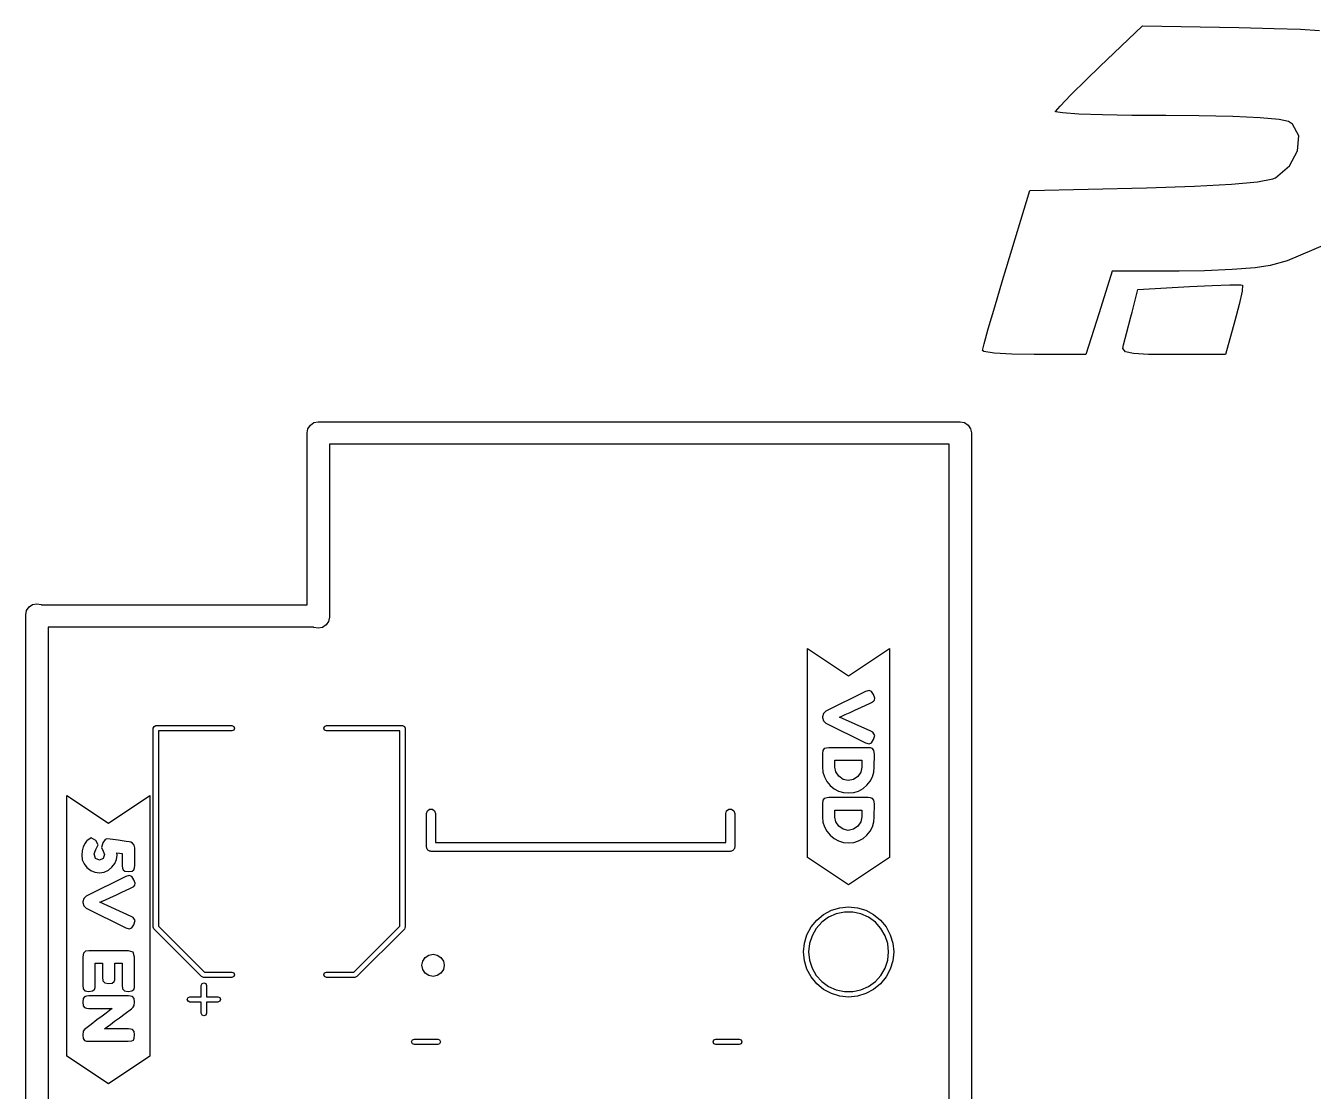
# Model space of a CAD drawing. Extents: x 76 to 221, y -129 to -40.
# Drawn here: x 81.22 to 110.05, y -64.37 to -40.5 of the extents above; entities that cross this region are included whole.
import ezdxf

# ---------------------------------------------------------------- set-up
doc = ezdxf.new("R2010")
doc.units = 0
doc.layers.add('BLACK', color=7, linetype='CONTINUOUS')

msp = doc.modelspace()

# ---------------------------------------------------------------- linework, layer by layer
at = {"layer": 'BLACK', "linetype": 'CONTINUOUS'}
for p, q in [((105.278, -41.4168), (106.232, -40.5037)), ((106.232, -40.5037), (108.391, -40.5452)), ((108.391, -40.5452), (109.182, -40.5625)), ((109.182, -40.5625), (109.767, -40.5831)), ((109.767, -40.5831), (110.192, -40.6126)), ((104.974, -41.7106), (105.278, -41.4168)), ((104.629, -42.0526), (104.974, -41.7106)), ((104.385, -42.3035), (104.629, -42.0526)), ((104.283, -42.4234), (104.385, -42.3035)), ((104.286, -42.43), (104.283, -42.4234)), ((104.442, -42.4576), (104.286, -42.43)), ((104.803, -42.4814), (104.442, -42.4576)), ((105.333, -42.5002), (104.803, -42.4814)), ((105.994, -42.5124), (105.333, -42.5002)), ((106.75, -42.5168), (105.994, -42.5124)), ((107.49, -42.5214), (106.75, -42.5168)), ((108.255, -42.5379), (107.49, -42.5214)), ((108.866, -42.5651), (108.255, -42.5379)), ((109.292, -42.6016), (108.866, -42.5651)), ((109.5, -42.6457), (109.292, -42.6016)), ((109.588, -42.7075), (109.5, -42.6457)), ((109.728, -42.9728), (109.588, -42.7075)), ((109.7, -43.308), (109.728, -42.9728)), ((109.522, -43.6439), (109.7, -43.308)), ((109.209, -43.9108), (109.522, -43.6439)), ((106.322, -44.1316), (107.394, -44.0966)), ((107.394, -44.0966), (108.223, -44.0521)), ((108.223, -44.0521), (108.809, -43.9984)), ((108.809, -43.9984), (109.148, -43.9355)), ((109.148, -43.9355), (109.209, -43.9108)), ((103.18, -45.9409), (103.712, -44.1977)), ((103.712, -44.1977), (106.322, -44.1316)), ((110.365, -45.3922), (109.474, -45.7709)), ((109.474, -45.7709), (109.092, -45.8738)), ((103.099, -46.2104), (103.18, -45.9409)), ((105.551, -46.0032), (105.258, -46.937)), ((107.054, -46.0001), (105.551, -46.0032)), ((107.62, -45.9911), (107.054, -46.0001)), ((108.237, -45.964), (107.62, -45.9911)), ((108.752, -45.9234), (108.237, -45.964)), ((109.092, -45.8738), (108.752, -45.9234)), ((102.921, -46.8029), (103.099, -46.2104)), ((105.998, -46.9232), (106.13, -46.4112)), ((106.13, -46.4112), (107.282, -46.3444)), ((107.282, -46.3444), (107.788, -46.3191)), ((107.788, -46.3191), (108.19, -46.3068)), ((108.19, -46.3068), (108.431, -46.3088)), ((108.431, -46.3088), (108.474, -46.316)), ((108.474, -46.316), (108.464, -46.4458)), ((108.464, -46.4458), (108.398, -46.7467)), ((102.778, -47.2914), (102.921, -46.8029)), ((105.258, -46.937), (104.965, -47.8709)), ((105.971, -47.0276), (105.998, -46.9232)), ((108.398, -46.7467), (108.302, -47.1126)), ((105.873, -47.3961), (105.971, -47.0276)), ((108.302, -47.1126), (108.089, -47.8709)), ((102.682, -47.6311), (102.778, -47.2914)), ((105.803, -47.653), (105.873, -47.3961)), ((102.646, -47.7775), (102.682, -47.6311)), ((102.681, -47.8006), (102.646, -47.7775)), ((102.909, -47.8367), (102.681, -47.8006)), ((103.302, -47.8616), (102.909, -47.8367)), ((105.791, -47.7365), (105.803, -47.653)), ((105.849, -47.8079), (105.791, -47.7365)), ((106.027, -47.8485), (105.849, -47.8079)), ((106.367, -47.8667), (106.027, -47.8485)), ((103.804, -47.8709), (103.302, -47.8616)), ((104.965, -47.8709), (103.804, -47.8709)), ((106.914, -47.8709), (106.367, -47.8667)), ((108.089, -47.8709), (106.914, -47.8709)), ((87.525, -49.625), (87.544, -49.5293)), ((87.544, -49.5293), (87.5982, -49.4482)), ((87.5982, -49.4482), (87.6793, -49.394)), ((87.6793, -49.394), (87.775, -49.375)), ((87.775, -49.375), (102.15, -49.375)), ((102.15, -49.375), (102.246, -49.394)), ((102.246, -49.394), (102.327, -49.4482)), ((102.327, -49.4482), (102.381, -49.5293)), ((102.381, -49.5293), (102.4, -49.625)), ((87.5275, -49.6375), (87.525, -49.625)), ((87.525, -49.65), (87.5275, -49.6375)), ((87.525, -53.475), (87.525, -49.65)), ((88.025, -49.875), (88.025, -53.75)), ((101.9, -49.875), (88.025, -49.875)), ((101.9, -67.65), (101.9, -49.875)), ((102.4, -49.625), (102.4, -69.6)), ((81.225, -53.7), (81.244, -53.6043)), ((81.244, -53.6043), (81.2982, -53.5232)), ((81.2982, -53.5232), (81.3793, -53.469)), ((81.3793, -53.469), (81.475, -53.45)), ((81.475, -53.45), (81.5707, -53.469)), ((81.5707, -53.469), (81.5796, -53.475)), ((81.5796, -53.475), (87.525, -53.475)), ((81.225, -119.125), (81.225, -53.7)), ((88.006, -53.8457), (87.9518, -53.9268)), ((88.025, -53.75), (88.006, -53.8457)), ((87.6704, -53.975), (81.725, -53.975)), ((81.725, -53.975), (81.725, -100.2)), ((87.6793, -53.981), (87.6704, -53.975)), ((87.775, -54), (87.6793, -53.981)), ((87.8707, -53.981), (87.775, -54)), ((87.9518, -53.9268), (87.8707, -53.981)), ((98.7335, -55.0619), (98.7335, -54.4509)), ((98.7335, -54.4509), (99.65, -55.0619)), ((99.65, -55.0619), (100.567, -54.4509)), ((100.567, -54.4509), (100.567, -55.0619)), ((98.7335, -55.3926), (98.7335, -55.0619)), ((100.567, -55.0619), (100.567, -55.3926)), ((98.7335, -55.9991), (98.7335, -55.3926)), ((100.031, -55.4165), (99.142, -55.8546)), ((100.107, -55.3926), (100.031, -55.4165)), ((100.16, -55.4161), (100.107, -55.3926)), ((100.209, -55.4863), (100.16, -55.4161)), ((100.165, -55.6617), (100.207, -55.6355)), ((100.207, -55.6355), (100.229, -55.6085)), ((100.236, -55.5665), (100.209, -55.4863)), ((100.229, -55.6085), (100.236, -55.5665)), ((100.567, -55.3926), (100.567, -58.8074)), ((99.0856, -55.9078), (99.0642, -55.9832)), ((99.142, -55.8546), (99.0856, -55.9078)), ((99.5714, -55.9348), (99.6835, -55.8832)), ((99.6835, -55.8832), (99.8024, -55.8284)), ((99.8024, -55.8284), (99.9213, -55.7738)), ((99.9213, -55.7738), (100.033, -55.7228)), ((100.033, -55.7228), (100.121, -55.683)), ((100.121, -55.683), (100.165, -55.6617)), ((84.08, -56.24), (84.0976, -56.1976)), ((84.0976, -56.1976), (84.14, -56.18)), ((84.14, -56.18), (85.84, -56.18)), ((85.84, -56.18), (85.8824, -56.1976)), ((85.8824, -56.1976), (85.9, -56.24)), ((87.9, -56.24), (87.9176, -56.1976)), ((87.9176, -56.1976), (87.96, -56.18)), ((87.96, -56.18), (89.66, -56.18)), ((89.66, -56.18), (89.7024, -56.1976)), ((89.7024, -56.1976), (89.72, -56.24)), ((98.7335, -57.1056), (98.7335, -55.9991)), ((99.0642, -55.9832), (99.0642, -55.9991)), ((99.0642, -55.9991), (99.0856, -56.0729)), ((99.0856, -56.0729), (99.142, -56.1261)), ((99.142, -56.1261), (100.031, -56.5642)), ((99.45, -55.9911), (99.4867, -55.9739)), ((100.145, -56.3086), (99.45, -55.9911)), ((99.4867, -55.9739), (99.5714, -55.9348)), ((84.08, -60.6956), (84.08, -56.24)), ((85.84, -56.3), (84.2, -56.3)), ((84.2, -56.3), (84.2, -60.6707)), ((85.8824, -56.2824), (85.84, -56.3)), ((85.9, -56.24), (85.8824, -56.2824)), ((87.9176, -56.2824), (87.9, -56.24)), ((87.96, -56.3), (87.9176, -56.2824)), ((89.6, -56.3), (87.96, -56.3)), ((89.6, -60.6707), (89.6, -56.3)), ((89.72, -56.24), (89.72, -60.6956)), ((100.193, -56.3309), (100.145, -56.3086)), ((100.16, -56.5646), (100.209, -56.4944)), ((100.236, -56.4007), (100.193, -56.3309)), ((100.209, -56.4944), (100.236, -56.4007)), ((99.0741, -56.7365), (99.0642, -56.815)), ((99.1039, -56.6944), (99.0741, -56.7365)), ((99.2055, -56.6753), (99.1039, -56.6944)), ((100.088, -56.6753), (99.2055, -56.6753)), ((100.031, -56.5642), (100.107, -56.588)), ((100.144, -56.6777), (100.088, -56.6753)), ((100.107, -56.588), (100.16, -56.5646)), ((100.185, -56.6928), (100.144, -56.6777)), ((100.217, -56.7349), (100.185, -56.6928)), ((100.228, -56.8166), (100.217, -56.7349)), ((99.0642, -56.815), (99.0642, -57.1056)), ((99.3452, -57.1103), (99.3452, -56.9563)), ((99.3452, -56.9563), (99.9453, -56.9563)), ((99.9453, -56.9563), (99.9453, -57.1087)), ((100.226, -57.1103), (100.228, -56.8166)), ((98.7335, -58.2232), (98.7335, -57.1056)), ((99.0642, -57.1056), (99.075, -57.2225)), ((99.075, -57.2225), (99.1075, -57.3304)), ((99.1075, -57.3304), (99.1615, -57.4293)), ((99.3664, -57.2191), (99.3452, -57.1103)), ((99.4301, -57.3167), (99.3664, -57.2191)), ((99.526, -57.3857), (99.4301, -57.3167)), ((99.8588, -57.3191), (99.7617, -57.3863)), ((99.9236, -57.2216), (99.8588, -57.3191)), ((99.9453, -57.1087), (99.9236, -57.2216)), ((100.133, -57.4243), (100.185, -57.3266)), ((100.185, -57.3266), (100.216, -57.2219)), ((100.216, -57.2219), (100.226, -57.1103)), ((99.1615, -57.4293), (99.2372, -57.5191)), ((99.2372, -57.5191), (99.3281, -57.5938)), ((99.3281, -57.5938), (99.4276, -57.6471)), ((99.4276, -57.6471), (99.5356, -57.6791)), ((99.6436, -57.4088), (99.526, -57.3857)), ((99.7617, -57.3863), (99.6436, -57.4088)), ((99.7687, -57.6788), (99.8754, -57.6461)), ((99.8754, -57.6461), (99.9727, -57.5915)), ((99.9727, -57.5915), (100.06, -57.5151)), ((100.06, -57.5151), (100.133, -57.4243)), ((82.1466, -58.367), (82.1466, -57.7481)), ((82.1466, -57.7481), (83.075, -58.367)), ((83.075, -58.367), (84.0034, -57.7481)), ((84.0034, -57.7481), (84.0034, -58.367)), ((99.0741, -57.8541), (99.0642, -57.9326)), ((99.0642, -57.9326), (99.0642, -58.2232)), ((99.1039, -57.812), (99.0741, -57.8541)), ((99.2055, -57.7929), (99.1039, -57.812)), ((100.088, -57.7929), (99.2055, -57.7929)), ((99.5356, -57.6791), (99.6524, -57.6898)), ((99.6524, -57.6898), (99.7687, -57.6788)), ((100.144, -57.7953), (100.088, -57.7929)), ((100.185, -57.8104), (100.144, -57.7953)), ((100.217, -57.8525), (100.185, -57.8104)), ((100.228, -57.9342), (100.217, -57.8525)), ((100.226, -58.2279), (100.228, -57.9342)), ((90.2, -58.15), (90.2191, -58.0912)), ((90.2, -58.9), (90.2, -58.15)), ((90.2191, -58.0912), (90.2691, -58.0549)), ((90.2691, -58.0549), (90.3309, -58.0549)), ((90.3309, -58.0549), (90.3809, -58.0912)), ((90.3809, -58.0912), (90.4, -58.15)), ((90.4, -58.15), (90.4, -58.8)), ((96.9, -58.15), (96.9191, -58.0912)), ((96.9, -58.8), (96.9, -58.15)), ((96.9191, -58.0912), (96.9691, -58.0549)), ((96.9691, -58.0549), (97.0309, -58.0549)), ((97.0309, -58.0549), (97.0809, -58.0912)), ((97.0809, -58.0912), (97.1, -58.15)), ((97.1, -58.15), (97.1, -58.9)), ((98.7335, -58.8074), (98.7335, -58.2232)), ((99.0642, -58.2232), (99.075, -58.3401)), ((99.3452, -58.2279), (99.3452, -58.0739)), ((99.3452, -58.0739), (99.9453, -58.0739)), ((99.3664, -58.3367), (99.3452, -58.2279)), ((99.9453, -58.2263), (99.9236, -58.3392)), ((99.9453, -58.0739), (99.9453, -58.2263)), ((100.216, -58.3395), (100.226, -58.2279)), ((82.1466, -58.6977), (82.1466, -58.367)), ((84.0034, -58.367), (84.0034, -58.6977)), ((99.075, -58.3401), (99.1075, -58.448)), ((99.1075, -58.448), (99.1615, -58.5469)), ((99.4301, -58.4343), (99.3664, -58.3367)), ((99.526, -58.5033), (99.4301, -58.4343)), ((99.6436, -58.5264), (99.526, -58.5033)), ((99.7617, -58.5039), (99.6436, -58.5264)), ((99.8588, -58.4367), (99.7617, -58.5039)), ((99.9236, -58.3392), (99.8588, -58.4367)), ((100.133, -58.5419), (100.185, -58.4442)), ((100.185, -58.4442), (100.216, -58.3395)), ((82.1466, -59.0771), (82.1466, -58.6977)), ((82.5519, -58.8104), (82.5105, -58.893)), ((82.5821, -58.7708), (82.5519, -58.8104)), ((82.5932, -58.7581), (82.5821, -58.7708)), ((82.6884, -58.6977), (82.5932, -58.7581)), ((82.7916, -58.7565), (82.6884, -58.6977)), ((82.844, -58.8485), (82.7916, -58.7565)), ((82.9536, -58.8081), (82.9234, -58.9081)), ((83.002, -58.7342), (82.9536, -58.8081)), ((83.0409, -58.7168), (83.002, -58.7342)), ((83.1151, -58.7247), (83.0409, -58.7168)), ((83.2965, -58.7485), (83.1151, -58.7247)), ((83.475, -58.7727), (83.2965, -58.7485)), ((83.5409, -58.7819), (83.475, -58.7727)), ((83.5743, -58.793), (83.5409, -58.7819)), ((83.6171, -58.816), (83.5743, -58.793)), ((84.0034, -58.6977), (84.0034, -63.2523)), ((90.4, -58.8), (96.9, -58.8)), ((98.7335, -59.1381), (98.7335, -58.8074)), ((99.1615, -58.5469), (99.2372, -58.6367)), ((99.2372, -58.6367), (99.3281, -58.7114)), ((99.3281, -58.7114), (99.4276, -58.7647)), ((99.4276, -58.7647), (99.5356, -58.7967)), ((99.5356, -58.7967), (99.6524, -58.8074)), ((99.6524, -58.8074), (99.7687, -58.7964)), ((99.7687, -58.7964), (99.8754, -58.7637)), ((99.8754, -58.7637), (99.9727, -58.7091)), ((99.9727, -58.7091), (100.06, -58.6327)), ((100.06, -58.6327), (100.133, -58.5419)), ((100.567, -58.8074), (100.567, -59.1381)), ((82.1466, -60.1455), (82.1466, -59.0771)), ((82.4856, -58.9819), (82.4773, -59.0771)), ((82.4773, -59.0771), (82.4904, -59.1842)), ((82.5105, -58.893), (82.4856, -58.9819)), ((82.7599, -59.0541), (82.7932, -58.9549)), ((82.79, -59.1589), (82.7599, -59.0541)), ((82.7932, -58.9549), (82.844, -58.8485)), ((82.9234, -58.9081), (82.9599, -58.9946)), ((82.9885, -59.0708), (82.9575, -59.1557)), ((82.9599, -58.9946), (82.9885, -59.0708)), ((83.2569, -59.1807), (83.2695, -59.0835)), ((83.2695, -59.0835), (83.2663, -59.0279)), ((83.2663, -59.0279), (83.3869, -59.0438)), ((83.3869, -59.0438), (83.3869, -59.3216)), ((83.6513, -58.8573), (83.6171, -58.816)), ((83.6663, -58.9216), (83.6513, -58.8573)), ((83.6648, -59.1629), (83.6663, -58.9216)), ((90.2049, -58.9151), (90.2, -58.9)), ((90.2049, -58.9309), (90.2049, -58.9151)), ((90.2142, -58.9437), (90.2049, -58.9309)), ((90.2191, -58.9588), (90.2142, -58.9437)), ((90.2319, -58.9681), (90.2191, -58.9588)), ((90.2412, -58.9809), (90.2319, -58.9681)), ((90.2563, -58.9858), (90.2412, -58.9809)), ((90.2691, -58.9951), (90.2563, -58.9858)), ((90.2849, -58.9951), (90.2691, -58.9951)), ((90.3, -59), (90.2849, -58.9951)), ((97, -59), (90.3, -59)), ((97.0151, -58.9951), (97, -59)), ((97.0309, -58.9951), (97.0151, -58.9951)), ((97.0437, -58.9858), (97.0309, -58.9951)), ((97.0588, -58.9809), (97.0437, -58.9858)), ((97.0681, -58.9681), (97.0588, -58.9809)), ((97.0809, -58.9588), (97.0681, -58.9681)), ((97.0858, -58.9437), (97.0809, -58.9588)), ((97.0951, -58.9309), (97.0858, -58.9437)), ((97.1, -58.9), (97.0951, -58.9151)), ((97.0951, -58.9151), (97.0951, -58.9309)), ((82.4904, -59.1842), (82.5299, -59.2789)), ((82.5299, -59.2789), (82.5956, -59.3613)), ((82.5956, -59.3613), (82.6795, -59.4248)), ((82.8734, -59.193), (82.79, -59.1589)), ((82.9575, -59.1557), (82.8734, -59.193)), ((83.0746, -59.422), (83.156, -59.355)), ((83.156, -59.355), (83.219, -59.2712)), ((83.219, -59.2712), (83.2569, -59.1807)), ((83.3869, -59.3216), (83.3893, -59.3732)), ((83.3893, -59.3732), (83.4044, -59.4121)), ((83.6473, -59.4089), (83.6624, -59.3677)), ((83.6624, -59.3677), (83.6648, -59.3121)), ((83.6648, -59.3121), (83.6648, -59.1629)), ((99.65, -59.7491), (98.7335, -59.1381)), ((100.567, -59.1381), (99.65, -59.7491)), ((83.4679, -59.5629), (82.5789, -60.0011)), ((82.6795, -59.4248), (82.7737, -59.4629)), ((82.7737, -59.4629), (82.8781, -59.4756)), ((82.8781, -59.4756), (82.982, -59.4622)), ((82.982, -59.4622), (83.0746, -59.422)), ((83.4044, -59.4121), (83.4437, -59.4419)), ((83.4437, -59.4419), (83.5203, -59.4518)), ((83.5441, -59.5391), (83.4679, -59.5629)), ((83.5203, -59.4518), (83.6044, -59.4411)), ((83.5973, -59.5625), (83.5441, -59.5391)), ((83.6457, -59.6328), (83.5973, -59.5625)), ((83.6044, -59.4411), (83.6473, -59.4089)), ((83.6727, -59.7129), (83.6457, -59.6328)), ((83.2393, -59.9749), (83.3582, -59.9203)), ((83.3582, -59.9203), (83.4703, -59.8693)), ((83.4703, -59.8693), (83.5576, -59.8294)), ((83.5576, -59.8294), (83.602, -59.8082)), ((83.602, -59.8082), (83.6441, -59.782)), ((83.6441, -59.782), (83.6663, -59.755)), ((83.6663, -59.755), (83.6727, -59.7129)), ((82.1466, -61.9918), (82.1466, -60.1455)), ((82.5225, -60.0542), (82.5011, -60.1297)), ((82.5011, -60.1297), (82.5011, -60.1455)), ((82.5011, -60.1455), (82.5225, -60.2193)), ((82.5789, -60.0011), (82.5225, -60.0542)), ((82.5225, -60.2193), (82.5789, -60.2725)), ((82.8869, -60.1376), (82.9236, -60.1203)), ((83.5822, -60.4551), (82.8869, -60.1376)), ((82.9236, -60.1203), (83.0083, -60.0812)), ((83.0083, -60.0812), (83.1204, -60.0296)), ((83.1204, -60.0296), (83.2393, -59.9749)), ((99.453, -60.2594), (99.65, -60.24)), ((99.65, -60.24), (99.847, -60.2594)), ((82.5789, -60.2725), (83.4679, -60.7107)), ((83.6298, -60.4773), (83.5822, -60.4551)), ((83.6727, -60.5472), (83.6298, -60.4773)), ((98.8102, -60.6889), (98.9358, -60.5358)), ((98.9358, -60.5358), (99.0889, -60.4102)), ((99.2025, -60.475), (99.0512, -60.585)), ((99.0889, -60.4102), (99.2635, -60.3169)), ((99.3735, -60.3989), (99.2025, -60.475)), ((99.2635, -60.3169), (99.453, -60.2594)), ((99.5565, -60.36), (99.3735, -60.3989)), ((99.7435, -60.36), (99.5565, -60.36)), ((99.9265, -60.3989), (99.7435, -60.36)), ((99.847, -60.2594), (100.037, -60.3169)), ((100.097, -60.475), (99.9265, -60.3989)), ((100.037, -60.3169), (100.211, -60.4102)), ((100.249, -60.585), (100.097, -60.475)), ((100.211, -60.4102), (100.364, -60.5358)), ((100.364, -60.5358), (100.49, -60.6889)), ((83.4679, -60.7107), (83.5441, -60.7345)), ((83.5441, -60.7345), (83.5973, -60.7111)), ((83.5973, -60.7111), (83.6457, -60.6408)), ((83.6457, -60.6408), (83.6727, -60.5472)), ((84.0961, -60.7345), (84.08, -60.6956)), ((84.0976, -60.738), (84.0961, -60.7345)), ((85.162, -61.8024), (84.0976, -60.738)), ((84.2, -60.6707), (85.2293, -61.7)), ((88.5707, -61.7), (89.6, -60.6707)), ((89.7024, -60.738), (88.638, -61.8024)), ((89.7136, -60.7111), (89.7024, -60.738)), ((89.72, -60.6956), (89.7136, -60.7111)), ((98.7169, -60.8635), (98.8102, -60.6889)), ((98.926, -60.724), (98.8325, -60.886)), ((99.0512, -60.585), (98.926, -60.724)), ((100.374, -60.724), (100.249, -60.585)), ((100.468, -60.886), (100.374, -60.724)), ((100.49, -60.6889), (100.583, -60.8635)), ((98.64, -61.25), (98.6594, -61.053)), ((98.6594, -61.053), (98.7169, -60.8635)), ((98.7747, -61.0639), (98.7551, -61.25)), ((98.8325, -60.886), (98.7747, -61.0639)), ((100.525, -61.0639), (100.468, -60.886)), ((100.545, -61.25), (100.525, -61.0639)), ((100.583, -60.8635), (100.641, -61.053)), ((100.641, -61.053), (100.66, -61.25)), ((82.5146, -61.275), (82.4995, -61.3631)), ((82.4995, -61.3631), (82.4995, -61.9918)), ((82.5599, -61.233), (82.5146, -61.275)), ((82.6408, -61.2234), (82.5599, -61.233)), ((83.5235, -61.2234), (82.6408, -61.2234)), ((83.6338, -61.2536), (83.5235, -61.2234)), ((83.6632, -61.3679), (83.6338, -61.2536)), ((83.6632, -61.9934), (83.6632, -61.3679)), ((90.114, -61.4543), (90.1682, -61.3732)), ((90.1682, -61.3732), (90.2493, -61.319)), ((90.2493, -61.319), (90.345, -61.3)), ((90.345, -61.3), (90.4407, -61.319)), ((90.4407, -61.319), (90.5218, -61.3732)), ((90.5218, -61.3732), (90.576, -61.4543)), ((98.6594, -61.447), (98.64, -61.25)), ((98.7551, -61.25), (98.7747, -61.4361)), ((100.525, -61.4361), (100.545, -61.25)), ((100.66, -61.25), (100.641, -61.447)), ((82.7805, -61.9934), (82.7805, -61.5044)), ((82.7805, -61.5044), (82.9409, -61.5044)), ((82.9409, -61.5044), (82.9409, -61.8156)), ((83.2218, -61.8188), (83.2218, -61.5044)), ((83.2218, -61.5044), (83.3822, -61.5044)), ((83.3822, -61.5044), (83.3822, -61.9918)), ((90.095, -61.55), (90.114, -61.4543)), ((90.114, -61.6457), (90.095, -61.55)), ((90.1682, -61.7268), (90.114, -61.6457)), ((90.576, -61.6457), (90.5218, -61.7268)), ((90.576, -61.4543), (90.595, -61.55)), ((90.595, -61.55), (90.576, -61.6457)), ((98.7169, -61.6365), (98.6594, -61.447)), ((98.8102, -61.8111), (98.7169, -61.6365)), ((98.7747, -61.4361), (98.8325, -61.614)), ((98.8325, -61.614), (98.926, -61.776)), ((100.374, -61.776), (100.468, -61.614)), ((100.468, -61.614), (100.525, -61.4361)), ((100.583, -61.6365), (100.49, -61.8111)), ((100.641, -61.447), (100.583, -61.6365)), ((82.9409, -61.8156), (82.9504, -61.8981)), ((82.9504, -61.8981), (82.9924, -61.9434)), ((82.9924, -61.9434), (83.0806, -61.9585)), ((83.0806, -61.9585), (83.1623, -61.9477)), ((83.1623, -61.9477), (83.2044, -61.9156)), ((83.2044, -61.9156), (83.2195, -61.8735)), ((83.2195, -61.8735), (83.2218, -61.8188)), ((85.155, -62), (85.1726, -61.9576)), ((85.1744, -61.8076), (85.162, -61.8024)), ((85.1726, -61.9576), (85.215, -61.94)), ((85.2044, -61.82), (85.1744, -61.8076)), ((85.84, -61.82), (85.2044, -61.82)), ((85.215, -61.94), (85.2574, -61.9576)), ((85.2293, -61.7), (85.84, -61.7)), ((85.2574, -61.9576), (85.275, -62)), ((85.84, -61.7), (85.8824, -61.7176)), ((85.8824, -61.8024), (85.84, -61.82)), ((85.8824, -61.7176), (85.9, -61.76)), ((85.9, -61.76), (85.8824, -61.8024)), ((87.9, -61.76), (87.9176, -61.7176)), ((87.9176, -61.8024), (87.9, -61.76)), ((87.9176, -61.7176), (87.96, -61.7)), ((87.96, -61.82), (87.9176, -61.8024)), ((87.96, -61.7), (88.5707, -61.7)), ((88.5956, -61.82), (87.96, -61.82)), ((88.638, -61.8024), (88.5956, -61.82)), ((90.2493, -61.781), (90.1682, -61.7268)), ((90.345, -61.8), (90.2493, -61.781)), ((90.4407, -61.781), (90.345, -61.8)), ((90.5218, -61.7268), (90.4407, -61.781)), ((98.9358, -61.9642), (98.8102, -61.8111)), ((98.926, -61.776), (99.0512, -61.915)), ((99.0889, -62.0898), (98.9358, -61.9642)), ((99.0512, -61.915), (99.2025, -62.025)), ((100.097, -62.025), (100.249, -61.915)), ((100.364, -61.9642), (100.211, -62.0898)), ((100.249, -61.915), (100.374, -61.776)), ((100.49, -61.8111), (100.364, -61.9642)), ((82.1466, -63.111), (82.1466, -61.9918)), ((82.4995, -61.9918), (82.5091, -62.0743)), ((82.5091, -62.0743), (82.5511, -62.1184)), ((82.5424, -62.2537), (82.5102, -62.295)), ((82.5853, -62.2386), (82.5424, -62.2537)), ((82.5511, -62.1184), (82.6392, -62.1331)), ((82.6408, -62.2363), (82.5853, -62.2386)), ((82.6392, -62.1331), (82.721, -62.1224)), ((83.5266, -62.2363), (82.6408, -62.2363)), ((82.721, -62.1224), (82.7631, -62.0902)), ((82.7631, -62.0902), (82.7781, -62.0481)), ((82.7781, -62.0481), (82.7805, -61.9934)), ((83.3822, -61.9918), (83.3917, -62.0743)), ((83.3917, -62.0743), (83.4338, -62.1184)), ((83.4338, -62.1184), (83.5219, -62.1331)), ((83.5219, -62.1331), (83.6036, -62.1224)), ((83.6148, -62.2513), (83.5266, -62.2363)), ((83.6036, -62.1224), (83.6457, -62.0902)), ((83.6521, -62.2966), (83.6148, -62.2513)), ((83.6457, -62.0902), (83.6608, -62.0481)), ((83.6608, -62.0481), (83.6632, -61.9934)), ((84.8425, -62.3125), (84.8601, -62.2701)), ((84.8601, -62.2701), (84.9025, -62.2525)), ((84.9025, -62.2525), (85.155, -62.2525)), ((85.155, -62.2525), (85.155, -62)), ((85.275, -62), (85.275, -62.2525)), ((85.275, -62.2525), (85.5275, -62.2525)), ((85.5275, -62.2525), (85.5699, -62.2701)), ((85.5699, -62.2701), (85.5875, -62.3125)), ((99.2635, -62.1831), (99.0889, -62.0898)), ((99.2025, -62.025), (99.3735, -62.1011)), ((99.453, -62.2406), (99.2635, -62.1831)), ((99.3735, -62.1011), (99.5565, -62.14)), ((99.65, -62.26), (99.453, -62.2406)), ((99.5565, -62.14), (99.7435, -62.14)), ((99.847, -62.2406), (99.65, -62.26)), ((99.7435, -62.14), (99.9265, -62.1011)), ((100.037, -62.1831), (99.847, -62.2406)), ((99.9265, -62.1011), (100.097, -62.025)), ((100.211, -62.0898), (100.037, -62.1831)), ((82.5102, -62.295), (82.4995, -62.3744)), ((82.4995, -62.3744), (82.5102, -62.4561)), ((82.5102, -62.4561), (82.5424, -62.4982)), ((82.5424, -62.4982), (82.5837, -62.5133)), ((82.5837, -62.5133), (82.6392, -62.5157)), ((82.6392, -62.5157), (83.1615, -62.5157)), ((83.1037, -62.56), (83.0275, -62.618)), ((83.1615, -62.5157), (83.1037, -62.56)), ((83.4485, -62.6307), (83.5917, -62.5252)), ((83.5917, -62.5252), (83.633, -62.4887)), ((83.633, -62.4887), (83.6529, -62.4498)), ((83.6616, -62.3744), (83.6521, -62.2966)), ((83.6529, -62.4498), (83.6616, -62.3744)), ((84.8601, -62.3549), (84.8425, -62.3125)), ((84.9025, -62.3725), (84.8601, -62.3549)), ((85.155, -62.3725), (84.9025, -62.3725)), ((85.155, -62.625), (85.155, -62.3725)), ((85.5275, -62.3725), (85.275, -62.3725)), ((85.275, -62.3725), (85.275, -62.625)), ((85.5699, -62.3549), (85.5275, -62.3725)), ((85.5875, -62.3125), (85.5699, -62.3549)), ((82.82, -62.7746), (82.6888, -62.8733)), ((82.9329, -62.6895), (82.82, -62.7746)), ((83.0275, -62.618), (82.9329, -62.6895)), ((83.1218, -62.873), (83.2135, -62.8046)), ((83.2135, -62.8046), (83.3224, -62.7238)), ((83.3224, -62.7238), (83.4485, -62.6307)), ((85.1726, -62.6674), (85.155, -62.625)), ((85.215, -62.685), (85.1726, -62.6674)), ((85.2574, -62.6674), (85.215, -62.685)), ((85.275, -62.625), (85.2574, -62.6674)), ((82.1466, -63.2523), (82.1466, -63.111)), ((82.5091, -63.0253), (82.4995, -63.111)), ((82.4995, -63.111), (82.5102, -63.1927)), ((82.5392, -62.9856), (82.5091, -63.0253)), ((82.6888, -62.8733), (82.5392, -62.9856)), ((82.9901, -62.9729), (83.0474, -62.9291)), ((83.5266, -62.9729), (82.9901, -62.9729)), ((83.0474, -62.9291), (83.1218, -62.873)), ((83.6148, -62.9879), (83.5266, -62.9729)), ((83.6521, -63.0332), (83.6148, -62.9879)), ((83.6616, -63.1086), (83.6521, -63.0332)), ((83.6536, -63.1816), (83.6616, -63.1086)), ((82.1466, -63.583), (82.1466, -63.2523)), ((82.5102, -63.1927), (82.5424, -63.2348)), ((82.5424, -63.2348), (82.5837, -63.2499)), ((82.5837, -63.2499), (82.6392, -63.2523)), ((82.6392, -63.2523), (83.5203, -63.2523)), ((83.5203, -63.2523), (83.6013, -63.2427)), ((83.6013, -63.2427), (83.6346, -63.2229)), ((83.6346, -63.2229), (83.6536, -63.1816)), ((84.0034, -63.2523), (84.0034, -63.583)), ((89.8662, -63.265), (89.8838, -63.2226)), ((89.8838, -63.3074), (89.8662, -63.265)), ((89.8838, -63.2226), (89.9262, -63.205)), ((89.9262, -63.325), (89.8838, -63.3074)), ((89.9262, -63.205), (90.4488, -63.205)), ((90.4488, -63.325), (89.9262, -63.325)), ((90.4488, -63.205), (90.4912, -63.2226)), ((90.4912, -63.3074), (90.4488, -63.325)), ((90.4912, -63.2226), (90.5088, -63.265)), ((90.5088, -63.265), (90.4912, -63.3074)), ((96.6162, -63.265), (96.6338, -63.2226)), ((96.6338, -63.3074), (96.6162, -63.265)), ((96.6338, -63.2226), (96.6762, -63.205)), ((96.6762, -63.325), (96.6338, -63.3074)), ((96.6762, -63.205), (97.1988, -63.205)), ((97.1988, -63.325), (96.6762, -63.325)), ((97.1988, -63.205), (97.2412, -63.2226)), ((97.2412, -63.3074), (97.1988, -63.325)), ((97.2412, -63.2226), (97.2588, -63.265)), ((97.2588, -63.265), (97.2412, -63.3074)), ((83.075, -64.2019), (82.1466, -63.583)), ((84.0034, -63.583), (83.075, -64.2019))]:
    msp.add_line(p, q, dxfattribs=at)

doc.saveas('drawing.dxf')
